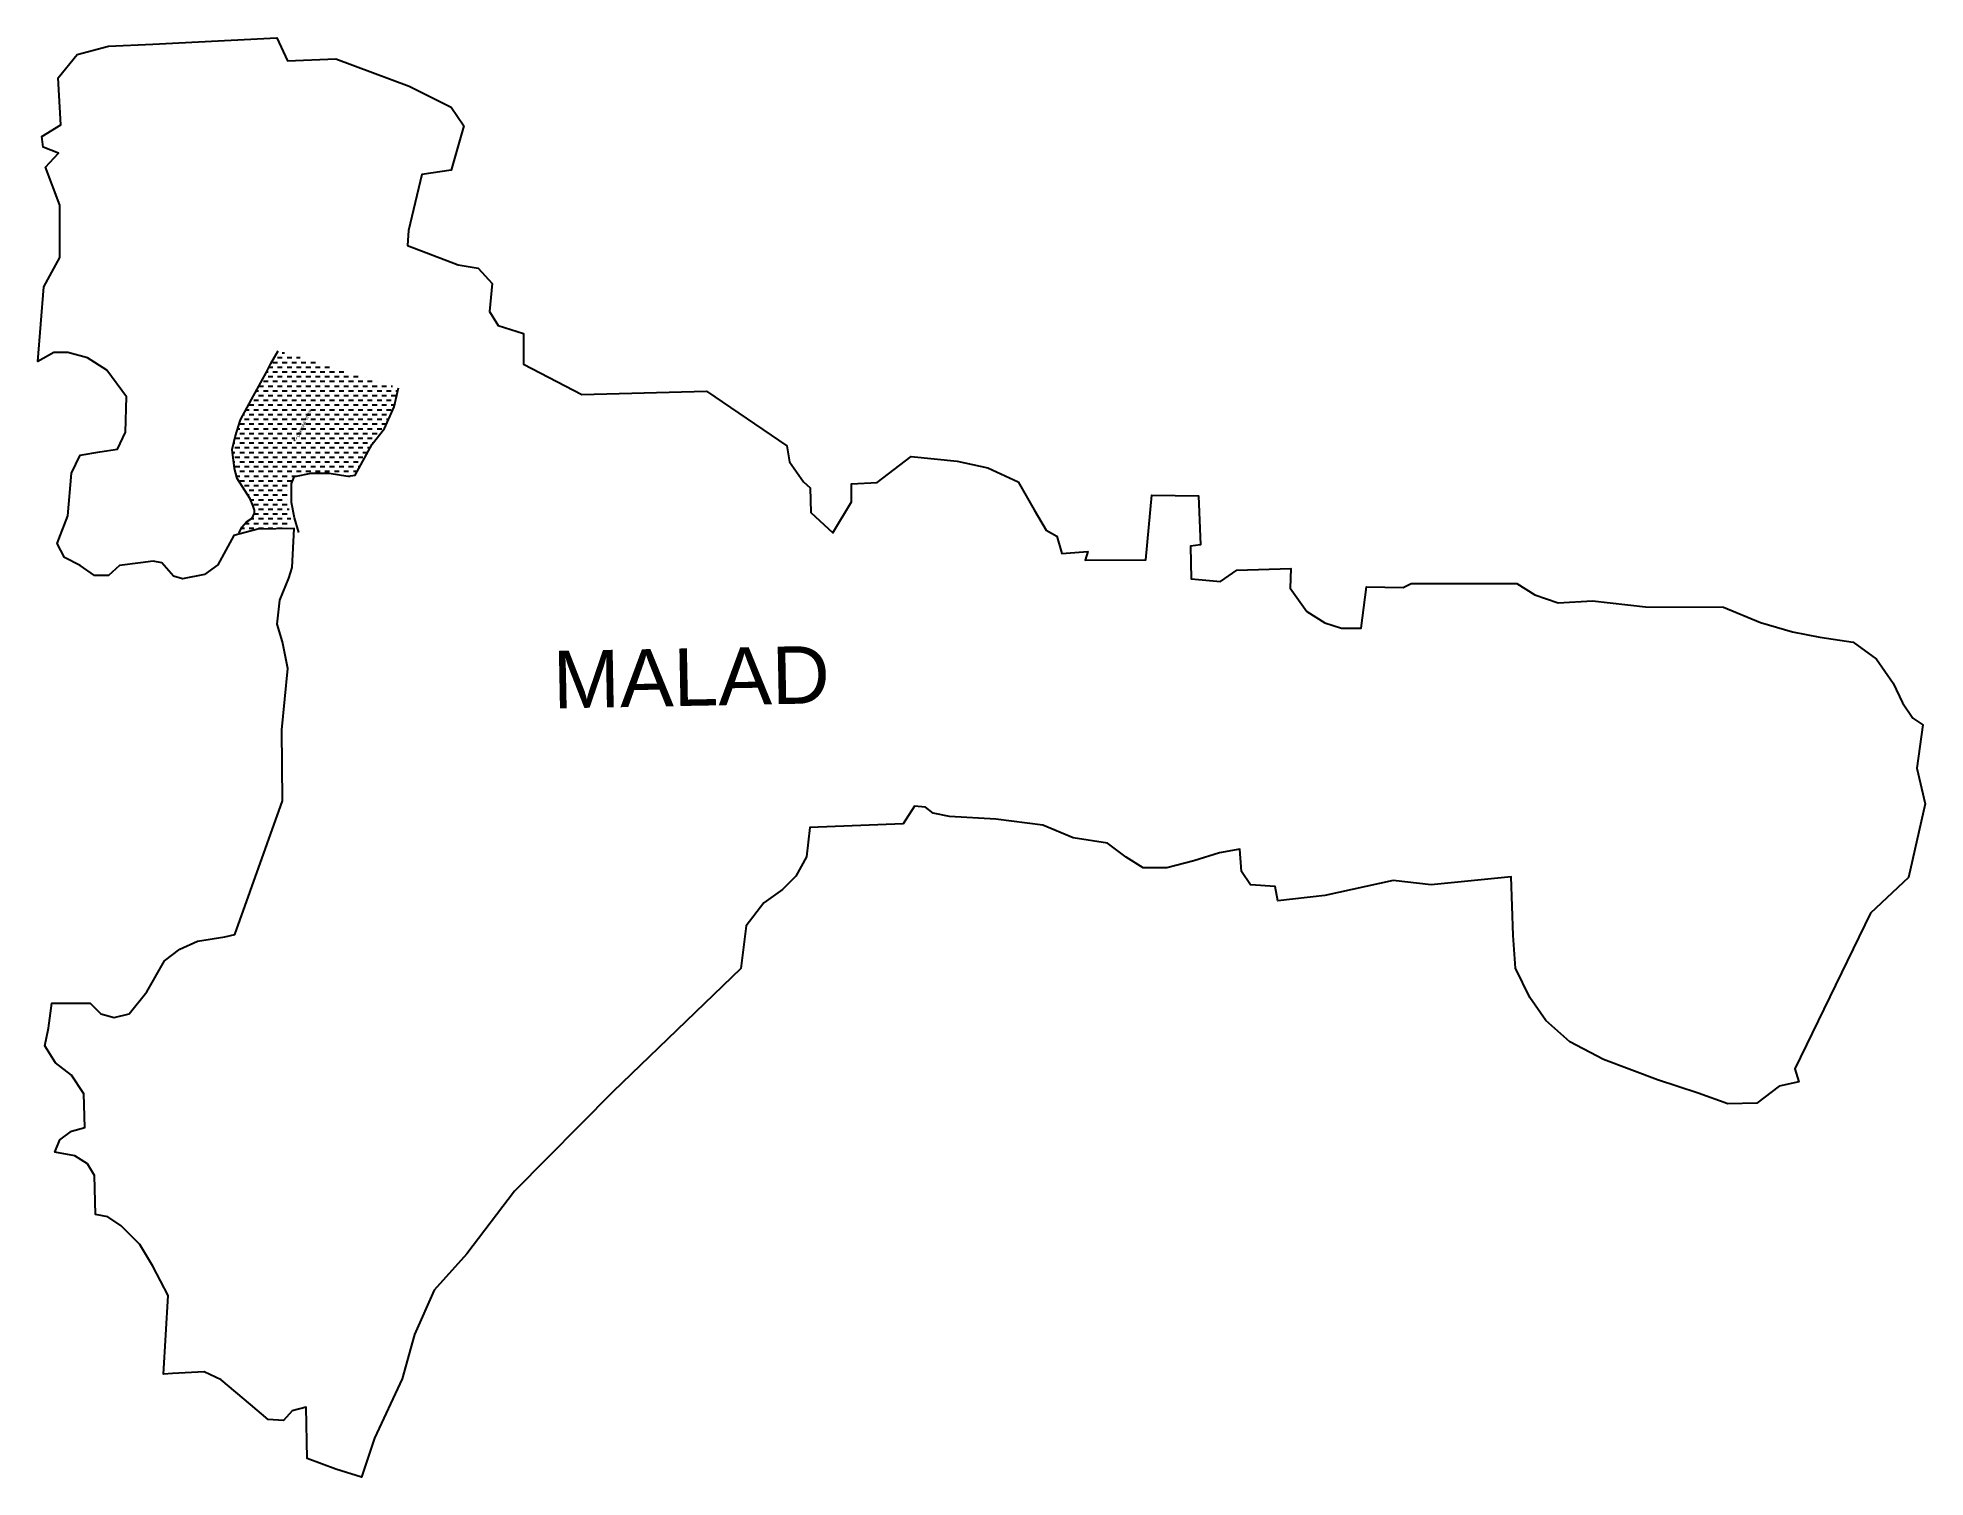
# Model space of a CAD drawing. Header units: metres. Extents: x 266585 to 279238, y 2117616 to 2127268.
import ezdxf

# ---------------------------------------------------------------- set-up
doc = ezdxf.new("R2010")
doc.units = ezdxf.units.M
doc.header["$MEASUREMENT"] = 0
for name, color, linetype in [('ARROW', 7, 'Continuous'), ('RIVER', 4, 'Continuous'), ('RIVER TEXT', 7, 'Continuous'), ('village', 3, 'Continuous'), ('VILLAGE NAME', 250, 'Continuous')]:
    doc.layers.add(name, color=color, linetype=linetype)
doc.styles.get("Standard").update_dxf_attribs({"font": 'simplex.shx'})
doc.dimstyles.get("Standard").update_dxf_attribs({"dimtxt": 0.18, "dimasz": 0.18, "dimexe": 0.18, "dimexo": 0.0625, "dimgap": 0.09, "dimtad": 0, "dimtih": 1, "dimtoh": 1, "dimdec": 4, "dimzin": 0, "dimdsep": 46, "dimtxsty": 'Standard', "dimcen": 0.09, "dimadec": 0, "dimazin": 0, "dimtfac": 1, "dimtdec": 4, "dimtofl": 0, "dimtmove": 0, "dimatfit": 3, "dimfxl": 1, "dimtolj": 1, "dimtzin": 0, "dimarcsym": 0})

msp = doc.modelspace()

# ---------------------------------------------------------------- hatches: boundary and pattern name
at = {"layer": 'RIVER'}
h = msp.add_hatch(dxfattribs=at)
h.set_pattern_fill('DASH', color=256, scale=10)
h.set_pattern_definition([(0, (0, 0), (31.75, 31.75), [31.75, -31.75])])
h.paths.add_polyline_path([(268417, 2124349), (268538, 2124349), (268664, 2124327), (268712, 2124334), (268826, 2124543), (268909, 2124647), (268975, 2124792), (269003, 2124920), (268196, 2125168), (268148, 2125083), (268118, 2125026), (268018, 2124842), (267944, 2124705), (267908, 2124592), (267889, 2124507), (267904, 2124380), (267922, 2124313), (268009, 2124175), (268028, 2124127), (268038, 2124101), (268037, 2124080), (268029, 2124062), (268016, 2124043), (267984, 2124022), (267952, 2123986), (267934, 2123949), (268285, 2123986), (268282, 2124045), (268273, 2124092), (268257, 2124159), (268257, 2124233), (268280, 2124288), (268304, 2124325)])
h.paths.add_polyline_path([(268314, 2124576), (268328, 2124605), (268321, 2124608), (268307, 2124580)], flags=16)

# ---------------------------------------------------------------- linework, layer by layer
at = {"layer": 'RIVER', "flags": 128}
for points in [[(267934, 2123949), (267934, 2123949), (267952, 2123986), (267984, 2124022), (268016, 2124043), (268029, 2124062), (268037, 2124080), (268038, 2124101), (268028, 2124127), (268009, 2124175), (267922, 2124313), (267904, 2124380), (267889, 2124507), (267908, 2124592), (267944, 2124705), (268018, 2124842), (268118, 2125026), (268148, 2125083), (268196, 2125168)], [(268336, 2123950), (268306, 2124048), (268286, 2124152), (268286, 2124279), (268301, 2124316), (268304, 2124322), (268307, 2124325), (268309, 2124326), (268417, 2124349), (268538, 2124349), (268664, 2124327), (268712, 2124334), (268826, 2124543), (268909, 2124647), (268975, 2124792), (269003, 2124920)]]:
    msp.add_lwpolyline(points, dxfattribs=at)
at = {"layer": 'village', "color": 3, "true_color": 0x00ff00}
msp.add_polyline3d([(269069, 2125976, 0), (269064, 2125874, 0), (269403, 2125744, 0), (269537, 2125722, 0), (269631, 2125619, 0), (269613, 2125432, 0), (269671, 2125338, 0), (269840, 2125285, 0), (269840, 2125080, 0), (270233, 2124875, 0), (271067, 2124897, 0), (271607, 2124531, 0), (271624, 2124424, 0), (271718, 2124290, 0), (271763, 2124250, 0), (271767, 2124085, 0), (271914, 2123947, 0), (272039, 2124156, 0), (272039, 2124277, 0), (272213, 2124286, 0), (272441, 2124460, 0), (272748, 2124429, 0), (272954, 2124384, 0), (273157, 2124290, 0), (273264, 2124103, 0), (273344, 2123965, 0), (273416, 2123925, 0), (273451, 2123809, 0), (273625, 2123822, 0), (273607, 2123764, 0), (274013, 2123768, 0), (274053, 2124201, 0), (274366, 2124197, 0), (274379, 2123867, 0), (274312, 2123858, 0), (274317, 2123639, 0), (274513, 2123621, 0), (274624, 2123697, 0), (274986, 2123710, 0), (274981, 2123577, 0), (275093, 2123421, 0), (275213, 2123345, 0), (275325, 2123309, 0), (275457, 2123309, 0), (275492, 2123586, 0), (275738, 2123581, 0), (275791, 2123608, 0), (276500, 2123608, 0), (276621, 2123532, 0), (276777, 2123479, 0), (277007, 2123492, 0), (277363, 2123452, 0), (277885, 2123450, 0), (278135, 2123347, 0), (278349, 2123285, 0), (278532, 2123249, 0), (278755, 2123214, 0), (278911, 2123102, 0), (279023, 2122941, 0), (279085, 2122808, 0), (279156, 2122705, 0), (279223, 2122660, 0), (279182, 2122370, 0), (279238, 2122130, 0), (279126, 2121637, 0), (278872, 2121397, 0), (278364, 2120354, 0), (278391, 2120267, 0), (278259, 2120238, 0), (278110, 2120125, 0), (277914, 2120119, 0), (277717, 2120191, 0), (277444, 2120280, 0), (277081, 2120417, 0), (276855, 2120536, 0), (276695, 2120678, 0), (276588, 2120833, 0), (276492, 2121029, 0), (276475, 2121249, 0), (276463, 2121642, 0), (275927, 2121588, 0), (275672, 2121618, 0), (275214, 2121517, 0), (274899, 2121481, 0), (274881, 2121576, 0), (274714, 2121588, 0), (274655, 2121678, 0), (274643, 2121826, 0), (274506, 2121802, 0), (274334, 2121749, 0), (274155, 2121701, 0), (273995, 2121701, 0), (273882, 2121773, 0), (273757, 2121868, 0), (273525, 2121903, 0), (273323, 2121987, 0), (273007, 2122028, 0), (272698, 2122046, 0), (272588, 2122068, 0), (272535, 2122109, 0), (272463, 2122115, 0), (272386, 2121996, 0), (271761, 2121972, 0), (271738, 2121776, 0), (271666, 2121645, 0), (271577, 2121556, 0), (271452, 2121467, 0), (271333, 2121312, 0), (271298, 2121027, 0), (270441, 2120199, 0), (269781, 2119533, 0), (269462, 2119114, 0), (269242, 2118871, 0), (269111, 2118573, 0), (269028, 2118276, 0), (268843, 2117877, 0), (268754, 2117616, 0), (268582, 2117669, 0), (268391, 2117741, 0), (268385, 2118085, 0), (268290, 2118062, 0), (268231, 2117996, 0), (268130, 2118002, 0), (268011, 2118103, 0), (267814, 2118270, 0), (267701, 2118323, 0), (267487, 2118311, 0), (267428, 2118306, 0), (267458, 2118835, 0), (267357, 2119031, 0), (267268, 2119176, 0), (267144, 2119301, 0), (267054, 2119361, 0), (266971, 2119378, 0), (266965, 2119640, 0), (266918, 2119717, 0), (266834, 2119771, 0), (266698, 2119795, 0), (266733, 2119878, 0), (266811, 2119937, 0), (266900, 2119961, 0), (266894, 2120187, 0), (266811, 2120312, 0), (266704, 2120395, 0), (266632, 2120508, 0), (266656, 2120627, 0), (266680, 2120794, 0), (266935, 2120794, 0), (267007, 2120722, 0), (267096, 2120699, 0), (267197, 2120722, 0), (267316, 2120871, 0), (267435, 2121079, 0), (267536, 2121157, 0), (267655, 2121210, 0), (267839, 2121240, 0), (267905, 2121254, 0), (268226, 2122152, 0), (268220, 2122628, 0), (268262, 2123038, 0), (268226, 2123217, 0), (268190, 2123336, 0), (268208, 2123496, 0), (268268, 2123645, 0), (268291, 2123716, 0), (268303, 2123978, 0), (268059, 2123972, 0), (267899, 2123930, 0), (267792, 2123734, 0), (267703, 2123669, 0), (267554, 2123639, 0), (267494, 2123657, 0), (267417, 2123746, 0), (267358, 2123758, 0), (267274, 2123746, 0), (267132, 2123728, 0), (267060, 2123663, 0), (266965, 2123663, 0), (266870, 2123728, 0), (266763, 2123782, 0), (266715, 2123877, 0), (266787, 2124061, 0), (266811, 2124349, 0), (266870, 2124468, 0), (267001, 2124492, 0), (267120, 2124509, 0), (267173, 2124622, 0), (267179, 2124860, 0), (267048, 2125039, 0), (266918, 2125122, 0), (266787, 2125158, 0), (266692, 2125158, 0), (266585, 2125098, 0), (266626, 2125598, 0), (266733, 2125794, 0), (266733, 2126145, 0), (266636, 2126399, 0), (266723, 2126494, 0), (266620, 2126534, 0), (266612, 2126605, 0), (266739, 2126684, 0), (266721, 2127000, 0), (266848, 2127155, 0), (267059, 2127211, 0), (267356, 2127225, 0), (268187, 2127268, 0), (268258, 2127113, 0), (268582, 2127127, 0), (269075, 2126943, 0), (269357, 2126803, 0), (269442, 2126676, 0), (269357, 2126380, 0), (269160, 2126351, 0)], close=True, dxfattribs=at)
msp.add_polyline3d([(269069, 2125976, 0), (269064, 2125874, 0), (269403, 2125744, 0), (269537, 2125722, 0), (269631, 2125619, 0), (269613, 2125432, 0), (269671, 2125338, 0), (269840, 2125285, 0), (269840, 2125080, 0), (270233, 2124875, 0), (271067, 2124897, 0), (271607, 2124531, 0), (271624, 2124424, 0), (271718, 2124290, 0), (271763, 2124250, 0), (271767, 2124085, 0), (271914, 2123947, 0), (272039, 2124156, 0), (272039, 2124277, 0), (272213, 2124286, 0), (272441, 2124460, 0), (272748, 2124429, 0), (272954, 2124384, 0), (273157, 2124290, 0), (273264, 2124103, 0), (273344, 2123965, 0), (273416, 2123925, 0), (273451, 2123809, 0), (273625, 2123822, 0), (273607, 2123764, 0), (274013, 2123768, 0), (274053, 2124201, 0), (274366, 2124197, 0), (274379, 2123867, 0), (274312, 2123858, 0), (274317, 2123639, 0), (274513, 2123621, 0), (274624, 2123697, 0), (274986, 2123710, 0), (274981, 2123577, 0), (275093, 2123421, 0), (275213, 2123345, 0), (275325, 2123309, 0), (275457, 2123309, 0), (275492, 2123586, 0), (275738, 2123581, 0), (275791, 2123608, 0), (276500, 2123608, 0), (276621, 2123532, 0), (276777, 2123479, 0), (277007, 2123492, 0), (277363, 2123452, 0), (277885, 2123450, 0), (278135, 2123347, 0), (278349, 2123285, 0), (278532, 2123249, 0), (278755, 2123214, 0), (278911, 2123102, 0), (279023, 2122941, 0), (279085, 2122808, 0), (279156, 2122705, 0), (279223, 2122660, 0), (279182, 2122370, 0), (279238, 2122130, 0), (279126, 2121637, 0), (278872, 2121397, 0), (278364, 2120354, 0), (278391, 2120267, 0), (278259, 2120238, 0), (278110, 2120125, 0), (277914, 2120119, 0), (277717, 2120191, 0), (277444, 2120280, 0), (277081, 2120417, 0), (276855, 2120536, 0), (276695, 2120678, 0), (276588, 2120833, 0), (276492, 2121029, 0), (276475, 2121249, 0), (276463, 2121642, 0), (275927, 2121588, 0), (275672, 2121618, 0), (275214, 2121517, 0), (274899, 2121481, 0), (274881, 2121576, 0), (274714, 2121588, 0), (274655, 2121678, 0), (274643, 2121826, 0), (274506, 2121802, 0), (274334, 2121749, 0), (274155, 2121701, 0), (273995, 2121701, 0), (273882, 2121773, 0), (273757, 2121868, 0), (273525, 2121903, 0), (273323, 2121987, 0), (273007, 2122028, 0), (272698, 2122046, 0), (272588, 2122068, 0), (272535, 2122109, 0), (272463, 2122115, 0), (272386, 2121996, 0), (271761, 2121972, 0), (271738, 2121776, 0), (271666, 2121645, 0), (271577, 2121556, 0), (271452, 2121467, 0), (271333, 2121312, 0), (271298, 2121027, 0), (270441, 2120199, 0), (269781, 2119533, 0), (269462, 2119114, 0), (269242, 2118871, 0), (269111, 2118573, 0), (269028, 2118276, 0), (268843, 2117877, 0), (268754, 2117616, 0), (268582, 2117669, 0), (268391, 2117741, 0), (268385, 2118085, 0), (268290, 2118062, 0), (268231, 2117996, 0), (268130, 2118002, 0), (268011, 2118103, 0), (267814, 2118270, 0), (267701, 2118323, 0), (267487, 2118311, 0), (267428, 2118306, 0), (267458, 2118835, 0), (267357, 2119031, 0), (267268, 2119176, 0), (267144, 2119301, 0), (267054, 2119361, 0), (266971, 2119378, 0), (266965, 2119640, 0), (266918, 2119717, 0), (266834, 2119771, 0), (266698, 2119795, 0), (266733, 2119878, 0), (266811, 2119937, 0), (266900, 2119961, 0), (266894, 2120187, 0), (266811, 2120312, 0), (266704, 2120395, 0), (266632, 2120508, 0), (266656, 2120627, 0), (266680, 2120794, 0), (266935, 2120794, 0), (267007, 2120722, 0), (267096, 2120699, 0), (267197, 2120722, 0), (267316, 2120871, 0), (267435, 2121079, 0), (267536, 2121157, 0), (267655, 2121210, 0), (267839, 2121240, 0), (267905, 2121254, 0), (268226, 2122152, 0), (268220, 2122628, 0), (268262, 2123038, 0), (268226, 2123217, 0), (268190, 2123336, 0), (268208, 2123496, 0), (268268, 2123645, 0), (268291, 2123716, 0), (268303, 2123978, 0), (268059, 2123972, 0), (267899, 2123930, 0), (267792, 2123734, 0), (267703, 2123669, 0), (267554, 2123639, 0), (267494, 2123657, 0), (267417, 2123746, 0), (267358, 2123758, 0), (267274, 2123746, 0), (267132, 2123728, 0), (267060, 2123663, 0), (266965, 2123663, 0), (266870, 2123728, 0), (266763, 2123782, 0), (266715, 2123877, 0), (266787, 2124061, 0), (266811, 2124349, 0), (266870, 2124468, 0), (267001, 2124492, 0), (267120, 2124509, 0), (267173, 2124622, 0), (267179, 2124860, 0), (267048, 2125039, 0), (266918, 2125122, 0), (266787, 2125158, 0), (266692, 2125158, 0), (266585, 2125098, 0), (266626, 2125598, 0), (266733, 2125794, 0), (266733, 2126145, 0), (266636, 2126399, 0), (266723, 2126494, 0), (266620, 2126534, 0), (266612, 2126605, 0), (266739, 2126684, 0), (266721, 2127000, 0), (266848, 2127155, 0), (267059, 2127211, 0), (267356, 2127225, 0), (268187, 2127268, 0), (268258, 2127113, 0), (268582, 2127127, 0), (269075, 2126943, 0), (269357, 2126803, 0), (269442, 2126676, 0), (269357, 2126380, 0), (269160, 2126351, 0)], close=True, dxfattribs=at)

# ---------------------------------------------------------------- texts
at = {"layer": 'RIVER TEXT', "insert": (268306, 2124571), "char_height": 20, "attachment_point": 1, "rotation": 63.9867}
msp.add_mtext_dynamic_manual_height_columns('\\pxqc;{\\fCalibri|b0|i0|c0|p34;DAHISAR  RIVER}', width=257.64, gutter_width=1, heights=[0], dxfattribs=at)
at = {"layer": 'VILLAGE NAME', "insert": (270034, 2123156), "char_height": 385.73, "attachment_point": 1, "rotation": 1.1028}
msp.add_mtext_dynamic_manual_height_columns('{\\fArial|b0|i0|c0|p34;MALAD}', width=2578.43, gutter_width=1929, heights=[0], dxfattribs=at)

# ---------------------------------------------------------------- leaders
at = {"layer": 'ARROW'}
msp.add_leader([(268304, 2124567), (268308, 2124574)], dimstyle='Standard', override={"dimasz": 3, "dimgap": 0.09, "dimtad": 0}, dxfattribs=at)

doc.saveas('drawing.dxf')
